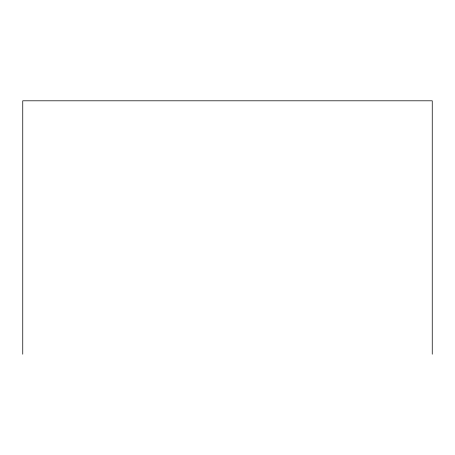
<?xml version="1.0" encoding="UTF-8"?>
<svg xmlns="http://www.w3.org/2000/svg" width="455" height="455" viewBox="0 0 455 455"><rect width="100%" height="100%" fill="white"/><g stroke="black" fill="none" stroke-linecap="round" stroke-linejoin="round"><path stroke-width="0.68" d="M432.25 354.2L432.25 100.8L22.75 100.8L22.75 354.2"/></g></svg>
